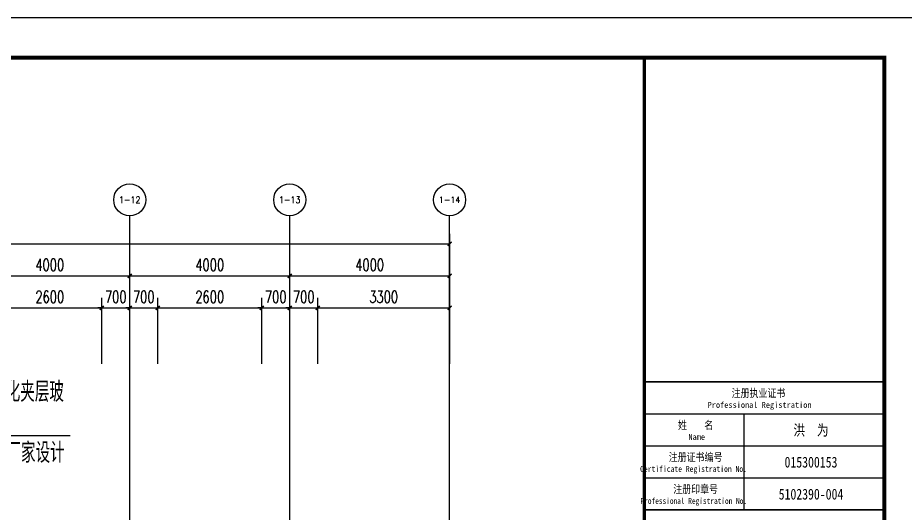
# Model space of a CAD drawing. Extents: x -6243262 to 3079315, y -2914302 to 172723.
# Drawn here: x -2459450 to -2437258, y -703736 to -691350 of the extents above; entities that cross this region are included whole.
import ezdxf
from ezdxf.enums import TextEntityAlignment as Align

# ---------------------------------------------------------------- set-up
doc = ezdxf.new("R2010")
doc.units = 0
doc.header["$LTSCALE"] = 1000
for name, color, linetype in [('AXIS', 3, 'Continuous'), ('AXIS_TEXT', 7, 'Continuous'), ('DIM_LEAD', 3, 'Continuous'), ('DOTE', 24, 'Continuous'), ('P-图框', 7, 'Continuous'), ('PUB_DIM', 3, 'Continuous'), ('PUB_TEXT', 7, 'Continuous'), ('PUB_TITLE', 4, 'Continuous')]:
    doc.layers.add(name, color=color, linetype=linetype)
doc.styles.add('_TCH_AXIS', font='COMPLEX', dxfattribs={"bigfont": 'GBCBIG'})
doc.styles.add('_TCH_DIM', font='SIMPLEX', dxfattribs={"bigfont": 'GBCBIG'})
doc.styles.add('_TCH_DIM_T3', font='SIMPLEX', dxfattribs={"width": 0.705882, "bigfont": 'GBCBIG'})
doc.styles.add('COMPLEX', font='COMPLEX')
doc.styles.add('STYLE-ARIAL', font='')
doc.styles.add('图签', font='', dxfattribs={"width": 0.66})
doc.styles.get('STYLE-ARIAL').set_extended_font_data('NSimSun')
doc.styles.get('图签').set_extended_font_data('SimSun')
doc.dimstyles.new('_TCH_ARCH&&100', dxfattribs={"dimtxt": 297.5, "dimasz": 100, "dimexe": 250, "dimexo": 300, "dimgap": 126.25, "dimtad": 1, "dimdec": 0, "dimzin": 0, "dimdsep": 46, "dimtxsty": '_TCH_DIM_T3', "dimblk": 'ARCHTICK', "dimcen": 0.09, "dimclrt": 7, "dimazin": 2, "dimtfac": 1, "dimtdec": 0, "dimtix": 1, "dimtmove": 2, "dimatfit": 3, "dimfxl": 0, "dimtolj": 1, "dimtzin": 0, "dimarcsym": 0})

# ---------------------------------------------------------------- blocks, each defined once
blk = doc.blocks.new('TQ-A2')
at = {"layer": 'P-图框'}
for p, q in [((-6000, 31100), (0, 31100)), ((-3500, 28700), (-3500, 31100)), ((-6000, 30300), (0, 30300)), ((-6000, 29500), (0, 29500))]:
    blk.add_line(p, q, dxfattribs=at)
for points, const_width in [([(-6000, 40000), (-6000, 0)], 80), ([(-6000, 31900), (0, 31900)], 40)]:
    blk.add_lwpolyline(points, dxfattribs=dict(at, const_width=const_width))
blk.add_lwpolyline([(-6000, 31900), (-6000, 0), (0, 0), (0, 31900)], close=True, dxfattribs=at)
at = {"layer": 'P-图框', "linetype": 'Continuous', "const_width": 40}
blk.add_lwpolyline([(-6000, 28700), (0, 28700)], dxfattribs=at)
at = {"layer": 'P-图框'}
for s, height, style, width, p in [('注册执业证书', 200, '图签', 0.8, (-3145, 31616)), ('Professional Registration', 150, 'STYLE-ARIAL', 0.97, (-3117, 31323)), ('姓    名', 200, '图签', 0.8, (-4717, 30816)), ('Name', 150, 'STYLE-ARIAL', 0.97, (-4689, 30523)), ('注册证书编号', 200, '图签', 0.8, (-4717, 30016)), ('Certificate Registration No. ', 150, 'STYLE-ARIAL', 0.78, (-4722, 29723)), ('注册印章号', 200, '图签', 0.8, (-4717, 29216)), ('Professional Registration No.', 150, 'STYLE-ARIAL', 0.75, (-4763, 28923))]:
    blk.add_text(s, height=height, dxfattribs=dict(at, style=style, width=width)).set_placement(p, align=Align.MIDDLE_CENTER)
at = {"layer": 'P-图框', "color": 6, "style": '图签', "width": 0.8}
for s, p in [('洪  为', (-1832, 30692)), ('015300153', (-1832, 29892)), ('5102390-004', (-1832, 29092))]:
    blk.add_text(s, height=270, dxfattribs=at).set_placement(p, align=Align.MIDDLE_CENTER)
blk = doc.blocks.new('_AXISO')
at = {"color": 0}
blk.add_circle((0, 0), 0.5, dxfattribs=at)
at = {"layer": 'AXIS_TEXT', "color": 0, "style": 'COMPLEX', "width": 1.041667}
blk.add_attdef('A', text='', height=0.56, dxfattribs=at).set_placement((-0.25, -0.28), (0.25, -0.28), align=Align.FIT)
blk = doc.blocks.new('_ArchTick')
at = {"color": 0, "linetype": 'ByBlock', "const_width": 0.4}
blk.add_lwpolyline([(-0.5, -0.5), (0.5, 0.5)], dxfattribs=at)
blk = doc.blocks.new('*D1079')
at = {"layer": 'Defpoints', "color": 0, "transparency": 16777216}
for p in [(-2448650, -698602), (-2451950, -700302), (-2448650, -700302)]:
    blk.add_point(p, dxfattribs=at)
at = {"layer": 'PUB_DIM', "color": 0, "lineweight": -2, "transparency": 16777216}
for p, q in [((-2451950, -700002), (-2451950, -698352)), ((-2448650, -700002), (-2448650, -698352)), ((-2451950, -698602), (-2448650, -698602))]:
    blk.add_line(p, q, dxfattribs=at)
at = {"layer": 'PUB_DIM', "color": 0, "lineweight": -2, "transparency": 16777216, "xscale": 100, "yscale": 100, "zscale": 100, "rotation": 180}
blk.add_blockref('_ArchTick', (-2451950, -698602), dxfattribs=at)
at = {"layer": 'PUB_DIM', "color": 0, "lineweight": -2, "transparency": 16777216, "xscale": 100, "yscale": 100, "zscale": 100}
blk.add_blockref('_ArchTick', (-2448650, -698602), dxfattribs=at)
at = {"layer": 'PUB_DIM', "color": 7, "transparency": 16777216, "insert": (-2450300, -698327), "char_height": 297.5, "attachment_point": 5, "style": '_TCH_DIM_T3'}
blk.add_mtext('\\A1;3300', dxfattribs=at)
blk = doc.blocks.new('*D1080')
at = {"layer": 'Defpoints', "color": 0, "transparency": 16777216}
for p in [(-2451950, -698602), (-2452650, -700302), (-2451950, -700302)]:
    blk.add_point(p, dxfattribs=at)
at = {"layer": 'PUB_DIM', "color": 0, "lineweight": -2, "transparency": 16777216}
for p, q in [((-2452650, -700002), (-2452650, -698352)), ((-2451950, -700002), (-2451950, -698352)), ((-2452650, -698602), (-2452750, -698602)), ((-2452650, -698602), (-2451950, -698602)), ((-2451950, -698602), (-2451850, -698602))]:
    blk.add_line(p, q, dxfattribs=at)
at = {"layer": 'PUB_DIM', "color": 0, "lineweight": -2, "transparency": 16777216, "xscale": 100, "yscale": 100, "zscale": 100}
blk.add_blockref('_ArchTick', (-2452650, -698602), dxfattribs=at)
at = {"layer": 'PUB_DIM', "color": 0, "lineweight": -2, "transparency": 16777216, "xscale": 100, "yscale": 100, "zscale": 100, "rotation": 180}
blk.add_blockref('_ArchTick', (-2451950, -698602), dxfattribs=at)
at = {"layer": 'PUB_DIM', "color": 7, "transparency": 16777216, "insert": (-2452300, -698327), "char_height": 297.5, "attachment_point": 5, "style": '_TCH_DIM_T3'}
blk.add_mtext('\\A1;700', dxfattribs=at)
blk = doc.blocks.new('*D1081')
at = {"layer": 'Defpoints', "color": 0, "transparency": 16777216}
for p in [(-2452650, -698602), (-2453350, -700302), (-2452650, -700302)]:
    blk.add_point(p, dxfattribs=at)
at = {"layer": 'PUB_DIM', "color": 0, "lineweight": -2, "transparency": 16777216}
for p, q in [((-2453350, -700002), (-2453350, -698352)), ((-2452650, -700002), (-2452650, -698352)), ((-2453350, -698602), (-2453450, -698602)), ((-2453350, -698602), (-2452650, -698602)), ((-2452650, -698602), (-2452550, -698602))]:
    blk.add_line(p, q, dxfattribs=at)
at = {"layer": 'PUB_DIM', "color": 0, "lineweight": -2, "transparency": 16777216, "xscale": 100, "yscale": 100, "zscale": 100}
blk.add_blockref('_ArchTick', (-2453350, -698602), dxfattribs=at)
at = {"layer": 'PUB_DIM', "color": 0, "lineweight": -2, "transparency": 16777216, "xscale": 100, "yscale": 100, "zscale": 100, "rotation": 180}
blk.add_blockref('_ArchTick', (-2452650, -698602), dxfattribs=at)
at = {"layer": 'PUB_DIM', "color": 7, "transparency": 16777216, "insert": (-2453000, -698327), "char_height": 297.5, "attachment_point": 5, "style": '_TCH_DIM_T3'}
blk.add_mtext('\\A1;700', dxfattribs=at)
blk = doc.blocks.new('*D1082')
at = {"layer": 'Defpoints', "color": 0, "transparency": 16777216}
for p in [(-2453350, -698602), (-2455950, -700302), (-2453350, -700302)]:
    blk.add_point(p, dxfattribs=at)
at = {"layer": 'PUB_DIM', "color": 0, "lineweight": -2, "transparency": 16777216}
for p, q in [((-2455950, -700002), (-2455950, -698352)), ((-2453350, -700002), (-2453350, -698352)), ((-2455950, -698602), (-2453350, -698602))]:
    blk.add_line(p, q, dxfattribs=at)
at = {"layer": 'PUB_DIM', "color": 0, "lineweight": -2, "transparency": 16777216, "xscale": 100, "yscale": 100, "zscale": 100, "rotation": 180}
blk.add_blockref('_ArchTick', (-2455950, -698602), dxfattribs=at)
at = {"layer": 'PUB_DIM', "color": 0, "lineweight": -2, "transparency": 16777216, "xscale": 100, "yscale": 100, "zscale": 100}
blk.add_blockref('_ArchTick', (-2453350, -698602), dxfattribs=at)
at = {"layer": 'PUB_DIM', "color": 7, "transparency": 16777216, "insert": (-2454650, -698327), "char_height": 297.5, "attachment_point": 5, "style": '_TCH_DIM_T3'}
blk.add_mtext('\\A1;2600', dxfattribs=at)
blk = doc.blocks.new('*D1083')
at = {"layer": 'Defpoints', "color": 0, "transparency": 16777216}
for p in [(-2455950, -698602), (-2456650, -700302), (-2455950, -700302)]:
    blk.add_point(p, dxfattribs=at)
at = {"layer": 'PUB_DIM', "color": 0, "lineweight": -2, "transparency": 16777216}
for p, q in [((-2456650, -700002), (-2456650, -698352)), ((-2455950, -700002), (-2455950, -698352)), ((-2456650, -698602), (-2456750, -698602)), ((-2456650, -698602), (-2455950, -698602)), ((-2455950, -698602), (-2455850, -698602))]:
    blk.add_line(p, q, dxfattribs=at)
at = {"layer": 'PUB_DIM', "color": 0, "lineweight": -2, "transparency": 16777216, "xscale": 100, "yscale": 100, "zscale": 100}
blk.add_blockref('_ArchTick', (-2456650, -698602), dxfattribs=at)
at = {"layer": 'PUB_DIM', "color": 0, "lineweight": -2, "transparency": 16777216, "xscale": 100, "yscale": 100, "zscale": 100, "rotation": 180}
blk.add_blockref('_ArchTick', (-2455950, -698602), dxfattribs=at)
at = {"layer": 'PUB_DIM', "color": 7, "transparency": 16777216, "insert": (-2456300, -698327), "char_height": 297.5, "attachment_point": 5, "style": '_TCH_DIM_T3'}
blk.add_mtext('\\A1;700', dxfattribs=at)
blk = doc.blocks.new('*D1084')
at = {"layer": 'Defpoints', "color": 0, "transparency": 16777216}
for p in [(-2456650, -698602), (-2457350, -700302), (-2456650, -700302)]:
    blk.add_point(p, dxfattribs=at)
at = {"layer": 'PUB_DIM', "color": 0, "lineweight": -2, "transparency": 16777216}
for p, q in [((-2457350, -700002), (-2457350, -698352)), ((-2456650, -700002), (-2456650, -698352)), ((-2457350, -698602), (-2457450, -698602)), ((-2457350, -698602), (-2456650, -698602)), ((-2456650, -698602), (-2456550, -698602))]:
    blk.add_line(p, q, dxfattribs=at)
at = {"layer": 'PUB_DIM', "color": 0, "lineweight": -2, "transparency": 16777216, "xscale": 100, "yscale": 100, "zscale": 100}
blk.add_blockref('_ArchTick', (-2457350, -698602), dxfattribs=at)
at = {"layer": 'PUB_DIM', "color": 0, "lineweight": -2, "transparency": 16777216, "xscale": 100, "yscale": 100, "zscale": 100, "rotation": 180}
blk.add_blockref('_ArchTick', (-2456650, -698602), dxfattribs=at)
at = {"layer": 'PUB_DIM', "color": 7, "transparency": 16777216, "insert": (-2457000, -698327), "char_height": 297.5, "attachment_point": 5, "style": '_TCH_DIM_T3'}
blk.add_mtext('\\A1;700', dxfattribs=at)
blk = doc.blocks.new('*D1085')
at = {"layer": 'Defpoints', "color": 0, "transparency": 16777216}
for p in [(-2457350, -698602), (-2459950, -700302), (-2457350, -700302)]:
    blk.add_point(p, dxfattribs=at)
at = {"layer": 'PUB_DIM', "color": 0, "lineweight": -2, "transparency": 16777216}
for p, q in [((-2459950, -700002), (-2459950, -698352)), ((-2457350, -700002), (-2457350, -698352)), ((-2459950, -698602), (-2457350, -698602))]:
    blk.add_line(p, q, dxfattribs=at)
at = {"layer": 'PUB_DIM', "color": 0, "lineweight": -2, "transparency": 16777216, "xscale": 100, "yscale": 100, "zscale": 100, "rotation": 180}
blk.add_blockref('_ArchTick', (-2459950, -698602), dxfattribs=at)
at = {"layer": 'PUB_DIM', "color": 0, "lineweight": -2, "transparency": 16777216, "xscale": 100, "yscale": 100, "zscale": 100}
blk.add_blockref('_ArchTick', (-2457350, -698602), dxfattribs=at)
at = {"layer": 'PUB_DIM', "color": 7, "transparency": 16777216, "insert": (-2458650, -698327), "char_height": 297.5, "attachment_point": 5, "style": '_TCH_DIM_T3'}
blk.add_mtext('\\A1;2600', dxfattribs=at)
blk = doc.blocks.new('*D1359')
at = {"layer": 'AXIS', "color": 0, "lineweight": -2, "transparency": 16777216}
for p, q in [((-2452650, -700002), (-2452650, -697552)), ((-2448650, -700002), (-2448650, -697552)), ((-2452650, -697802), (-2448650, -697802))]:
    blk.add_line(p, q, dxfattribs=at)
at = {"layer": 'Defpoints', "color": 0, "transparency": 16777216}
for p in [(-2448650, -697802), (-2452650, -700302), (-2448650, -700302)]:
    blk.add_point(p, dxfattribs=at)
at = {"layer": 'AXIS', "color": 0, "lineweight": -2, "transparency": 16777216, "xscale": 100, "yscale": 100, "zscale": 100, "rotation": 180}
blk.add_blockref('_ArchTick', (-2452650, -697802), dxfattribs=at)
at = {"layer": 'AXIS', "color": 0, "lineweight": -2, "transparency": 16777216, "xscale": 100, "yscale": 100, "zscale": 100}
blk.add_blockref('_ArchTick', (-2448650, -697802), dxfattribs=at)
at = {"layer": 'AXIS', "color": 7, "transparency": 16777216, "insert": (-2450650, -697527), "char_height": 297.5, "attachment_point": 5, "style": '_TCH_DIM_T3'}
blk.add_mtext('\\A1;4000', dxfattribs=at)
blk = doc.blocks.new('*D1360')
at = {"layer": 'AXIS', "color": 0, "lineweight": -2, "transparency": 16777216}
for p, q in [((-2456650, -700002), (-2456650, -697552)), ((-2452650, -700002), (-2452650, -697552)), ((-2456650, -697802), (-2452650, -697802))]:
    blk.add_line(p, q, dxfattribs=at)
at = {"layer": 'Defpoints', "color": 0, "transparency": 16777216}
for p in [(-2452650, -697802), (-2456650, -700302), (-2452650, -700302)]:
    blk.add_point(p, dxfattribs=at)
at = {"layer": 'AXIS', "color": 0, "lineweight": -2, "transparency": 16777216, "xscale": 100, "yscale": 100, "zscale": 100, "rotation": 180}
blk.add_blockref('_ArchTick', (-2456650, -697802), dxfattribs=at)
at = {"layer": 'AXIS', "color": 0, "lineweight": -2, "transparency": 16777216, "xscale": 100, "yscale": 100, "zscale": 100}
blk.add_blockref('_ArchTick', (-2452650, -697802), dxfattribs=at)
at = {"layer": 'AXIS', "color": 7, "transparency": 16777216, "insert": (-2454650, -697527), "char_height": 297.5, "attachment_point": 5, "style": '_TCH_DIM_T3'}
blk.add_mtext('\\A1;4000', dxfattribs=at)
blk = doc.blocks.new('*D1361')
at = {"layer": 'AXIS', "color": 0, "lineweight": -2, "transparency": 16777216}
for p, q in [((-2460650, -700002), (-2460650, -697552)), ((-2456650, -700002), (-2456650, -697552)), ((-2460650, -697802), (-2456650, -697802))]:
    blk.add_line(p, q, dxfattribs=at)
at = {"layer": 'Defpoints', "color": 0, "transparency": 16777216}
for p in [(-2456650, -697802), (-2460650, -700302), (-2456650, -700302)]:
    blk.add_point(p, dxfattribs=at)
at = {"layer": 'AXIS', "color": 0, "lineweight": -2, "transparency": 16777216, "xscale": 100, "yscale": 100, "zscale": 100, "rotation": 180}
blk.add_blockref('_ArchTick', (-2460650, -697802), dxfattribs=at)
at = {"layer": 'AXIS', "color": 0, "lineweight": -2, "transparency": 16777216, "xscale": 100, "yscale": 100, "zscale": 100}
blk.add_blockref('_ArchTick', (-2456650, -697802), dxfattribs=at)
at = {"layer": 'AXIS', "color": 7, "transparency": 16777216, "insert": (-2458650, -697527), "char_height": 297.5, "attachment_point": 5, "style": '_TCH_DIM_T3'}
blk.add_mtext('\\A1;4000', dxfattribs=at)
blk = doc.blocks.new('*D1369')
at = {"layer": 'AXIS', "color": 0, "lineweight": -2, "transparency": 16777216}
for p, q in [((-2488650, -700002), (-2488650, -696752)), ((-2448650, -700002), (-2448650, -696752)), ((-2488650, -697002), (-2448650, -697002))]:
    blk.add_line(p, q, dxfattribs=at)
at = {"layer": 'Defpoints', "color": 0, "transparency": 16777216}
for p in [(-2448650, -697002), (-2488650, -700302), (-2448650, -700302)]:
    blk.add_point(p, dxfattribs=at)
at = {"layer": 'AXIS', "color": 0, "lineweight": -2, "transparency": 16777216, "xscale": 100, "yscale": 100, "zscale": 100, "rotation": 180}
blk.add_blockref('_ArchTick', (-2488650, -697002), dxfattribs=at)
at = {"layer": 'AXIS', "color": 0, "lineweight": -2, "transparency": 16777216, "xscale": 100, "yscale": 100, "zscale": 100}
blk.add_blockref('_ArchTick', (-2448650, -697002), dxfattribs=at)
at = {"layer": 'AXIS', "color": 7, "transparency": 16777216, "insert": (-2468650, -696727), "char_height": 297.5, "attachment_point": 5, "style": '_TCH_DIM_T3'}
blk.add_mtext('\\A1;40000', dxfattribs=at)

msp = doc.modelspace()

# ---------------------------------------------------------------- linework, layer by layer
at = {"layer": 'AXIS'}
for p, q in [((-2456650.4, -700301.6), (-2456650.4, -696301.6)), ((-2452650.4, -700301.6), (-2452650.4, -696301.6)), ((-2448650.4, -700301.6), (-2448650.4, -696301.6))]:
    msp.add_line(p, q, dxfattribs=at)
at = {"layer": 'DIM_LEAD'}
msp.add_line((-2463637.4, -701793.2), (-2458137.3, -701793.2), dxfattribs=at)
at = {"layer": 'DOTE'}
for p, q in [((-2456650.4, -721001.6), (-2456650.4, -700301.6)), ((-2452650.4, -721001.6), (-2452650.4, -700301.6)), ((-2448650.4, -721001.6), (-2448650.4, -700301.6))]:
    msp.add_line(p, q, dxfattribs=at)
at = {"layer": 'PUB_TITLE'}
msp.add_lwpolyline([(-2496182.9, -733350.5), (-2436782.9, -733350.5), (-2436782.9, -691350.5), (-2496182.9, -691350.5)], close=True, dxfattribs=at)
at = {"layer": 'PUB_TITLE', "const_width": 100}
msp.add_lwpolyline([(-2494682.9, -732350.5), (-2437782.9, -732350.5), (-2437782.9, -692350.5), (-2494682.9, -692350.5)], close=True, dxfattribs=at)

# ---------------------------------------------------------------- block references
at = {"layer": 'AXIS', "color": 8}
ref = msp.add_blockref('_AXISO', (-2456650.4, -695901.6), dxfattribs=dict(at, xscale=800, yscale=800, zscale=800))
ref.add_attrib('A', '1-12', dxfattribs={"layer": 'AXIS_TEXT', "height": 160.91, "style": '_TCH_AXIS'}).set_placement((-2456918.6, -695982), (-2456382.2, -695982), align=Align.FIT)
ref = msp.add_blockref('_AXISO', (-2452650.4, -695901.6), dxfattribs=dict(at, xscale=800, yscale=800, zscale=800))
ref.add_attrib('A', '1-13', dxfattribs={"layer": 'AXIS_TEXT', "height": 160.91, "style": '_TCH_AXIS'}).set_placement((-2452918.6, -695982), (-2452382.2, -695982), align=Align.FIT)
ref = msp.add_blockref('_AXISO', (-2448650.4, -695901.6), dxfattribs=dict(at, xscale=800, yscale=800, zscale=800))
ref.add_attrib('A', '1-14', dxfattribs={"layer": 'AXIS_TEXT', "height": 156.8, "style": '_TCH_AXIS'}).set_placement((-2448919.2, -695980), (-2448381.6, -695980), align=Align.FIT)
at = {"layer": 'P-图框'}
msp.add_blockref('TQ-A2', (-2437782.9, -732350.5), dxfattribs=at)

# ---------------------------------------------------------------- texts
at = {"layer": 'DIM_LEAD', "color": 7, "style": '_TCH_DIM'}
msp.add_text('钢玻璃雨蓬，专业厂家设计', height=506.383, dxfattribs=at).set_placement((-2462651.1, -702475.7))
at = {"layer": 'PUB_TEXT', "style": '_TCH_DIM'}
msp.add_text('厚双层钢化夹层玻', height=506.38, dxfattribs=at).set_placement((-2461211.3, -700953.2))

# ---------------------------------------------------------------- dimensions: what is measured, and where the dimension line sits
at = {"layer": 'AXIS'}
for p1, p2, distance, picture, middle in [((-2488650.4, -700301.6), (-2448650.4, -700301.6), 3300, '*D1369', (-2468650.4, -696726.6)), ((-2460650.4, -700301.6), (-2456650.4, -700301.6), 2500, '*D1361', (-2458650.4, -697526.6)), ((-2456650.4, -700301.6), (-2452650.4, -700301.6), 2500, '*D1360', (-2454650.4, -697526.6)), ((-2452650.4, -700301.6), (-2448650.4, -700301.6), 2500, '*D1359', (-2450650.4, -697526.6))]:
    dim = msp.add_aligned_dim(p1=p1, p2=p2, distance=distance, dimstyle='_TCH_ARCH&&100', dxfattribs=at)
    dim.commit()
    dim.dimension.update_dxf_attribs({"geometry": picture, "text_midpoint": middle})
at = {"layer": 'PUB_DIM'}
for p1, p2, picture, middle in [((-2459950.4, -700301.6), (-2457350.4, -700301.6), '*D1085', (-2458650.4, -698326.6)), ((-2457350.4, -700301.6), (-2456650.4, -700301.6), '*D1084', (-2457000.4, -698326.6)), ((-2456650.4, -700301.6), (-2455950.4, -700301.6), '*D1083', (-2456300.4, -698326.6)), ((-2455950.4, -700301.6), (-2453350.4, -700301.6), '*D1082', (-2454650.4, -698326.6)), ((-2453350.4, -700301.6), (-2452650.4, -700301.6), '*D1081', (-2453000.4, -698326.6)), ((-2452650.4, -700301.6), (-2451950.4, -700301.6), '*D1080', (-2452300.4, -698326.6)), ((-2451950.4, -700301.6), (-2448650.4, -700301.6), '*D1079', (-2450300.4, -698326.6))]:
    dim = msp.add_aligned_dim(p1=p1, p2=p2, distance=1700, dimstyle='_TCH_ARCH&&100', dxfattribs=at)
    dim.commit()
    dim.dimension.update_dxf_attribs({"geometry": picture, "text_midpoint": middle})

doc.saveas('drawing.dxf')
